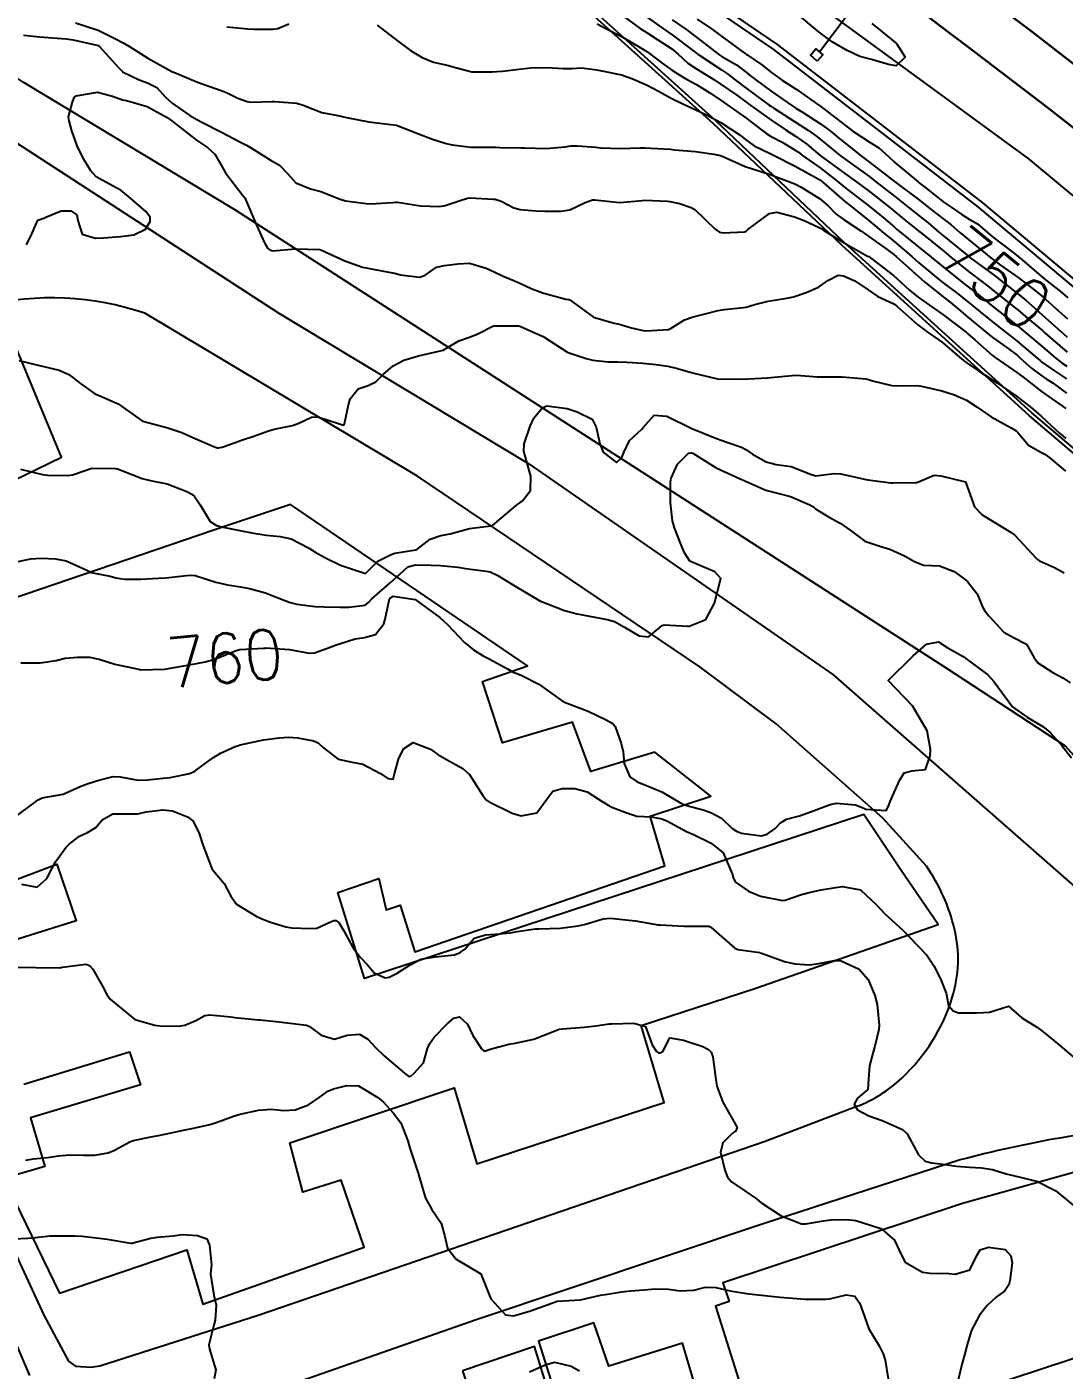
# Model space of a CAD drawing. Header units: metres. Extents: x 318500 to 325275, y 7408834 to 7428799.
# Drawn here: x 322379.9 to 322463.1, y 7421915.2 to 7422023 of the extents above; entities that cross this region are included whole.
import ezdxf
from ezdxf.enums import TextEntityAlignment as Align

# ---------------------------------------------------------------- set-up
doc = ezdxf.new("R2010")
doc.units = ezdxf.units.M
doc.header["$MEASUREMENT"] = 0
for name, color, linetype in [('Canaleta de Drenagem', 151, 'Continuous'), ('Cotas', 45, 'Continuous'), ('Curvas de Nivel 1m', 11, 'Continuous'), ('Curvas de Nivel 5m', 15, 'Continuous'), ('Divisas', 45, 'Continuous'), ('Edificações', 30, 'Continuous'), ('Linha Férrea', 20, 'Continuous'), ('Pórticos', 45, 'Continuous'), ('Vias Primárias', 230, 'Continuous'), ('Vias Secundárias', 230, 'Continuous')]:
    doc.layers.add(name, color=color, linetype=linetype)
doc.styles.add('Style-STANDARD', font='STANDARD.shx')

msp = doc.modelspace()

# ---------------------------------------------------------------- linework, layer by layer
at = {"layer": 'Canaleta de Drenagem'}
for points in [[(322381.23, 7422059.27), (322382.78, 7422060.96), (322385.04, 7422059.63), (322405.23, 7422045.5), (322414.59, 7422038.93), (322440.08, 7422021.54), (322456.52, 7422008.88), (322474.08, 7421994.16), (322490.2, 7421979.95), (322498.77, 7421971.35), (322500, 7421970.05), (322506.89, 7421963.05), (322523.56, 7421944.73), (322530.63, 7421936.83), (322549.88, 7421913.4), (322558.34, 7421903.47), (322565.4, 7421894.75), (322584.93, 7421870), (322585.53, 7421869.81), (322588.81, 7421865)], [(322588.41, 7421864.7), (322585.21, 7421869.38), (322584.63, 7421869.58), (322571.92, 7421885.68), (322566.24, 7421885.78), (322559.26, 7421892.9), (322548.47, 7421903.04), (322540.22, 7421910.89), (322530.2, 7421920.71), (322517.26, 7421934.87), (322504.52, 7421949.73), (322494.84, 7421959.65), (322479.5, 7421974.92), (322470.11, 7421983.45), (322460.31, 7421991.77), (322445.27, 7422005.45), (322434.97, 7422015.2), (322424.88, 7422024.31), (322420.08, 7422028.74), (322412.93, 7422034.94), (322399.45, 7422045.9), (322384.15, 7422058.04)], [(322414.31, 7422038.52), (322439.79, 7422021.14), (322456.21, 7422008.49), (322473.76, 7421993.78), (322489.85, 7421979.59), (322498.41, 7421971), (322499.21, 7421970.16), (322506.53, 7421962.7), (322523.19, 7421944.4), (322530.25, 7421936.5)], [(322530.41, 7421920.92), (322517.49, 7421935.07), (322504.6, 7421950.08), (322495.06, 7421959.86), (322479.71, 7421975.13), (322470.31, 7421983.68), (322460.51, 7421992), (322445.47, 7422005.67), (322435.17, 7422015.42), (322425.08, 7422024.54)]]:
    msp.add_lwpolyline(points, dxfattribs=at)
at = {"layer": 'Curvas de Nivel 1m', "flags": 128}
for points, elevation in [([(322427.69, 7422023.88), (322429.11, 7422022.83), (322429.66, 7422022.47), (322430.53, 7422021.93), (322431.65, 7422021.2), (322432.15, 7422020.78), (322432.93, 7422020.06), (322433.63, 7422019.6), (322435.01, 7422018.75), (322435.61, 7422018.34), (322436.85, 7422017.47), (322437.59, 7422016.94), (322437.91, 7422016.71), (322439.57, 7422015.49), (322440.81, 7422014.67), (322441.56, 7422014.2), (322442.46, 7422013.56), (322443.54, 7422012.65), (322445.52, 7422011.21), (322446.38, 7422010.59), (322447.5, 7422009.75), (322449.02, 7422008.56), (322449.27, 7422008.35), (322449.48, 7422008.18), (322450.37, 7422007.44), (322451.46, 7422006.57), (322451.49, 7422006.55), (322451.52, 7422006.52), (322453.44, 7422004.97), (322454.02, 7422004.49), (322455.41, 7422003.36), (322456.61, 7422002.45), (322457.07, 7422002.11), (322457.39, 7422001.85), (322459.18, 7422000.42), (322459.38, 7422000.26), (322460.2, 7421999.58), (322461.35, 7421998.6), (322461.59, 7421998.39), (322463.33, 7421996.88)], 751), ([(322431.68, 7422023.53), (322432.77, 7422022.77), (322433.66, 7422022.11), (322435.4, 7422020.74), (322435.64, 7422020.59), (322436.82, 7422019.91), (322437.63, 7422019.3), (322437.95, 7422019.03), (322438.37, 7422018.7), (322439.61, 7422017.8), (322441.26, 7422016.66), (322441.59, 7422016.45), (322442.12, 7422016.11), (322443.57, 7422015.19), (322444.33, 7422014.62), (322445.01, 7422014.06), (322445.55, 7422013.62), (322446.86, 7422012.59), (322447.53, 7422012.07), (322449.51, 7422010.55), (322451.49, 7422009.06), (322452.19, 7422008.51), (322452.91, 7422007.94), (322453.47, 7422007.51), (322454.05, 7422007.07), (322454.74, 7422006.48), (322455.45, 7422005.87), (322457.21, 7422004.44), (322457.43, 7422004.27), (322458, 7422003.86), (322459.41, 7422002.86), (322460.01, 7422002.41), (322460.79, 7422001.8), (322461.39, 7422001.31), (322461.88, 7422000.88), (322462.44, 7422000.37), (322463.37, 7421999.54)], 749), ([(322433.68, 7422023.58), (322434.9, 7422022.75), (322435.66, 7422022.19), (322437.56, 7422020.79), (322437.64, 7422020.73), (322437.68, 7422020.71), (322438.86, 7422019.92), (322439.63, 7422019.31), (322440.51, 7422018.67), (322441.61, 7422017.96), (322443.51, 7422016.63), (322443.59, 7422016.57), (322443.82, 7422016.39), (322445.57, 7422015.04), (322446.15, 7422014.59), (322447.55, 7422013.69), (322448.25, 7422013.27), (322449.02, 7422012.56), (322449.53, 7422012.08), (322451.39, 7422010.52), (322451.51, 7422010.42), (322451.93, 7422010.09), (322453.49, 7422008.88), (322454.05, 7422008.49), (322454.9, 7422007.91), (322455.47, 7422007.55), (322456.16, 7422007.15), (322456.99, 7422006.45), (322457.45, 7422006.04), (322459, 7422004.86), (322459.43, 7422004.52), (322459.56, 7422004.42), (322461.41, 7422002.84), (322461.99, 7422002.38), (322462.79, 7422001.76), (322463.39, 7422001.22)], 748), ([(322447.68, 7422023.24), (322448.52, 7422022.57), (322449.66, 7422021.62), (322450.36, 7422020.54), (322449.63, 7422019.82), (322449.01, 7422019.94), (322447.64, 7422020.34), (322446.72, 7422020.59), (322445.65, 7422021.1), (322444.51, 7422021.76), (322443.67, 7422022.36), (322443.32, 7422022.64), (322441.69, 7422023.99)], 748), ([(322383.82, 7422023.27), (322385.66, 7422022.68), (322387.03, 7422022), (322387.64, 7422021.67), (322388.15, 7422021.37), (322389.63, 7422020.46), (322391.55, 7422019.39), (322391.61, 7422019.36), (322391.71, 7422019.32), (322393.6, 7422018.53), (322394.52, 7422018.21), (322395.6, 7422017.84), (322395.99, 7422017.66), (322396.85, 7422017.25), (322397.59, 7422016.97), (322397.92, 7422016.91), (322399.59, 7422016.97), (322399.82, 7422016.98), (322401.58, 7422016.85), (322402.08, 7422016.69), (322403.57, 7422016.09), (322404.87, 7422015.85), (322405.57, 7422015.7), (322407.34, 7422015.34), (322407.56, 7422015.31), (322409.56, 7422015.08), (322411.55, 7422014.3), (322412.45, 7422013.95), (322413.55, 7422013.6), (322414.02, 7422013.5), (322415.54, 7422013.31), (322417.21, 7422013.32), (322417.54, 7422013.31), (322417.86, 7422013.29), (322419.54, 7422013.27), (322419.85, 7422013.25), (322421.54, 7422013.2), (322423.1, 7422013.35), (322423.55, 7422013.41), (322424.07, 7422013.41), (322425.54, 7422013.3), (322425.93, 7422013.25), (322427.54, 7422013.2), (322429.11, 7422013.26), (322429.54, 7422013.25), (322429.97, 7422013.24), (322431.54, 7422013.14), (322431.86, 7422013.11), (322433.54, 7422012.95), (322435.01, 7422012.75), (322435.54, 7422012.65), (322435.68, 7422012.59), (322437.53, 7422011.77), (322438.87, 7422011.34), (322439.52, 7422011.13), (322440.74, 7422010.67), (322441.51, 7422010.36), (322442.08, 7422010.08), (322443.49, 7422009.2), (322444.15, 7422008.62), (322444.81, 7422007.95), (322445.47, 7422007.47), (322446.81, 7422006.59), (322447.45, 7422006.14), (322448.84, 7422005.15), (322449.43, 7422004.71), (322449.62, 7422004.55), (322451.41, 7422002.93), (322451.89, 7422002.52), (322453.39, 7422001.32), (322453.85, 7422000.96), (322454.43, 7422000.48), (322455.37, 7421999.69), (322456.87, 7421998.45), (322457.34, 7421998.08), (322458.6, 7421997.16), (322459.32, 7421996.62), (322459.55, 7421996.42), (322460.49, 7421995.58), (322461.31, 7421994.96), (322461.65, 7421994.73), (322462.21, 7421994.38), (322463.29, 7421993.57)], 754), ([(322395.96, 7422022.97), (322397.66, 7422022.81), (322398.12, 7422022.78), (322399.66, 7422022.77), (322400.05, 7422022.83), (322400.93, 7422023.2)], 753), ([(322408.03, 7422023.1), (322409.65, 7422021.85), (322410.7, 7422021.07), (322411.63, 7422020.49), (322412.54, 7422020.14), (322413.62, 7422019.89), (322414.3, 7422019.7), (322415.62, 7422019.35), (322417.25, 7422019.35), (322417.62, 7422019.37), (322418.06, 7422019.41), (322419.63, 7422019.6), (322420.35, 7422019.67), (322421.63, 7422019.69), (322422.92, 7422019.61), (322423.63, 7422019.61), (322424.4, 7422019.66), (322425.63, 7422019.52), (322426.16, 7422019.4), (322427.62, 7422019.1), (322428.44, 7422018.83), (322429.61, 7422018.3), (322430.63, 7422017.78), (322431.6, 7422017.25), (322432.53, 7422016.78), (322433.58, 7422016.31), (322434.41, 7422015.91), (322435.57, 7422015.28), (322436.44, 7422014.73), (322437.11, 7422014.27), (322437.55, 7422013.92), (322438.25, 7422013.41), (322439.54, 7422012.79), (322439.8, 7422012.68), (322441.53, 7422011.8), (322443.33, 7422010.81), (322443.51, 7422010.7), (322443.6, 7422010.63), (322445.49, 7422008.98), (322445.96, 7422008.6), (322447.47, 7422007.41), (322447.93, 7422007.04), (322448.48, 7422006.56), (322449.45, 7422005.76), (322450.88, 7422004.53), (322451.42, 7422004.06), (322453.29, 7422002.5), (322453.4, 7422002.42), (322454.51, 7422001.6), (322455.38, 7422000.91), (322455.63, 7422000.71), (322455.94, 7422000.46), (322457.36, 7421999.31), (322458.49, 7421998.43), (322459.34, 7421997.75), (322460.93, 7421996.4), (322461.14, 7421996.22), (322461.32, 7421996.08), (322462.32, 7421995.38), (322463.3, 7421994.74)], 753), ([(322425.67, 7422023.19), (322426.3, 7422022.86), (322427.66, 7422022.16), (322429.24, 7422021.23), (322429.64, 7422020.97), (322429.85, 7422020.82), (322430.88, 7422020.04), (322431.63, 7422019.52), (322432.06, 7422019.22), (322432.83, 7422018.77), (322433.61, 7422018.34), (322434.68, 7422017.68), (322435.59, 7422017.05), (322436.05, 7422016.73), (322437.57, 7422015.65), (322438.84, 7422014.69), (322439.25, 7422014.38), (322439.56, 7422014.2), (322440.54, 7422013.68), (322441.54, 7422013.08), (322441.79, 7422012.91), (322442.13, 7422012.65), (322443.53, 7422011.64), (322444.88, 7422010.61), (322445.5, 7422010.11), (322447.47, 7422008.58), (322448.59, 7422007.68), (322449.46, 7422006.91), (322449.66, 7422006.74), (322449.9, 7422006.54), (322451.44, 7422005.28), (322452.4, 7422004.51), (322453.42, 7422003.69), (322454.91, 7422002.48), (322455.19, 7422002.27), (322455.4, 7422002.11), (322456.33, 7422001.4), (322457.38, 7422000.52), (322457.48, 7422000.44), (322459.36, 7421998.97), (322460.04, 7421998.41), (322461.33, 7421997.32), (322462.45, 7421996.37), (322462.95, 7421996), (322463.31, 7421995.74)], 752), ([(322379.9, 7422005.47), (322380.34, 7422006.37), (322380.82, 7422007.46), (322381.28, 7422007.63), (322381.45, 7422007.7), (322382.69, 7422008.21), (322383.46, 7422008.2), (322383.93, 7422007.89), (322384.01, 7422007.42), (322384.37, 7422006.34), (322385.44, 7422006.01), (322386.08, 7422006.03), (322387.44, 7422006.14), (322388.52, 7422006.28), (322389.44, 7422006.74), (322389.81, 7422007.34), (322389.82, 7422007.71), (322389.46, 7422008.16), (322388.08, 7422009.36), (322387.49, 7422009.84), (322386.51, 7422010.37), (322385.5, 7422010.93), (322385.07, 7422011.41), (322384.48, 7422012.38), (322383.96, 7422013.42), (322383.55, 7422014.61), (322383.32, 7422015.43), (322383.27, 7422015.73), (322383.58, 7422016.91), (322383.73, 7422017.29), (322383.89, 7422017.43), (322385.59, 7422017.72), (322386.81, 7422017.39), (322387.59, 7422017.1), (322387.92, 7422017.04), (322389.58, 7422016.58), (322391.19, 7422015.7), (322391.56, 7422015.43), (322391.69, 7422015.32), (322393.54, 7422013.88), (322394.41, 7422013.29), (322394.99, 7422012.75), (322395.52, 7422011.88), (322395.73, 7422011.48), (322395.87, 7422011.26), (322397.18, 7422009.55), (322397.4, 7422009.24), (322397.48, 7422009.07), (322398.26, 7422007.23), (322398.97, 7422005.69), (322399.23, 7422005.22), (322399.43, 7422005.05), (322399.64, 7422005.01), (322401.43, 7422005.15), (322401.47, 7422005.15), (322403.43, 7422005.1), (322403.5, 7422005.08), (322405.42, 7422004.19), (322406.83, 7422003.7), (322407.41, 7422003.58), (322409.25, 7422003.23), (322409.4, 7422003.2), (322409.89, 7422003.08), (322411.4, 7422002.88), (322411.86, 7422003.05), (322412.77, 7422003.68), (322413.41, 7422003.82), (322414.48, 7422003.95), (322415.42, 7422004.02), (322416.77, 7422003.62), (322417.41, 7422003.31), (322418.12, 7422002.97), (322419.03, 7422002.59), (322419.39, 7422002.42), (322420.41, 7422001.96), (322421.39, 7422001.61), (322423.15, 7422001.13), (322423.38, 7422001.09), (322423.52, 7422001.03), (322423.67, 7422000.9), (322425.36, 7421999.67), (322427.01, 7421999.19), (322427.35, 7421999.14), (322428.42, 7421998.83), (322429.35, 7421998.6), (322429.58, 7421998.59), (322431.35, 7421998.7), (322431.43, 7421998.71), (322431.6, 7421998.79), (322432.67, 7421999.47), (322433.36, 7421999.7), (322434.21, 7421999.91), (322435.37, 7422000.2), (322435.83, 7422000.28), (322437.38, 7422000.45), (322437.6, 7422000.49), (322438.29, 7422000.7), (322439.38, 7422000.96), (322440.86, 7422001.19), (322441.39, 7422001.31), (322442.41, 7422001.66), (322443.39, 7422002.09), (322444.16, 7422002.62), (322444.97, 7422003.04), (322445.41, 7422002.98), (322446.31, 7422002.59), (322447.39, 7422001.87), (322448.15, 7422001.34), (322449.38, 7422000.78), (322449.53, 7422000.69), (322449.69, 7422000.55), (322451.36, 7421999.07), (322452.11, 7421998.51), (322453.34, 7421997.65), (322454.71, 7421996.48), (322455.03, 7421996.19), (322455.32, 7421995.98), (322456.22, 7421995.37), (322457.3, 7421994.67), (322457.68, 7421994.44), (322459.28, 7421993.33), (322460.48, 7421992.4), (322461.26, 7421991.74), (322462.73, 7421990.37), (322463.01, 7421990.14), (322463.24, 7421989.96)], 756), ([(322379.3, 7421996.19), (322380.95, 7421995.8), (322381.29, 7421995.72), (322382.52, 7421995.44), (322383.29, 7421995.09), (322384.23, 7421994.37), (322385.27, 7421993.6), (322385.39, 7421993.52), (322385.74, 7421993.39), (322387.26, 7421992.74), (322389.2, 7421991.35), (322389.24, 7421991.33), (322390.83, 7421990.92), (322391.23, 7421990.79), (322392.36, 7421990.43), (322393.23, 7421990.04), (322394.97, 7421989.27), (322395.22, 7421989.2), (322395.3, 7421989.19), (322395.6, 7421989.26), (322397.23, 7421989.83), (322398.14, 7421990.14), (322399.23, 7421990.54), (322399.75, 7421990.69), (322401.24, 7421990.99), (322401.75, 7421991.18), (322402.76, 7421991.66), (322403.25, 7421991.69), (322405.01, 7421991.13), (322405.17, 7421991.06), (322405.24, 7421991.04), (322405.34, 7421991.03), (322405.41, 7421991.13), (322405.73, 7421992.66), (322405.86, 7421993.12), (322406.49, 7421993.92), (322407.29, 7421994.19), (322407.91, 7421994.48), (322408.51, 7421995.09), (322409.31, 7421995.77), (322410.16, 7421996.23), (322411.32, 7421996.59), (322413.32, 7421997.03), (322414.57, 7421997.77), (322415.34, 7421998.04), (322416.03, 7421998.31), (322417.35, 7421998.98), (322419.32, 7421998.99), (322419.35, 7421998.98), (322419.45, 7421998.95), (322421.34, 7421998.14), (322423.23, 7421996.9), (322423.32, 7421996.85), (322424.78, 7421996.35), (322425.31, 7421996.22), (322426.55, 7421996.09), (322427.31, 7421996.09), (322428.06, 7421996.08), (322429.31, 7421996), (322430.4, 7421995.89), (322431.31, 7421995.75), (322432.1, 7421995.57), (322433.3, 7421995.21), (322435.3, 7421994.74), (322437.3, 7421994.71), (322439.3, 7421994.81), (322441, 7421994.96), (322441.3, 7421995), (322441.67, 7421995.02), (322443.3, 7421994.89), (322443.56, 7421994.89), (322445.3, 7421994.89), (322447.16, 7421994.73), (322447.3, 7421994.71), (322447.4, 7421994.68), (322447.72, 7421994.57), (322449.29, 7421994.19), (322449.67, 7421994.17), (322451.3, 7421994.19), (322451.66, 7421994.15), (322453.29, 7421993.76), (322454.31, 7421993.46), (322455.28, 7421993.03), (322456.12, 7421992.46), (322457.26, 7421991.69), (322458.86, 7421990.81), (322459.24, 7421990.57), (322459.39, 7421990.42), (322460.24, 7421989.41), (322461.22, 7421988.86), (322461.54, 7421988.7), (322461.99, 7421988.38), (322463.2, 7421987.33)], 757), ([(322379.43, 7421987.48), (322381.18, 7421987.06), (322381.61, 7421987.02), (322383.18, 7421986.98), (322383.58, 7421987.03), (322384.68, 7421987.41), (322385.06, 7421987.54), (322385.19, 7421987.56), (322387.03, 7421987.54), (322387.19, 7421987.51), (322387.55, 7421987.37), (322389.18, 7421986.73), (322389.95, 7421986.56), (322391.17, 7421986.3), (322392.75, 7421985.71), (322393.16, 7421985.48), (322393.38, 7421985.29), (322393.82, 7421984.62), (322394.62, 7421983.28), (322395.14, 7421982.98), (322395.53, 7421982.87), (322397.13, 7421982.54), (322397.97, 7421982.38), (322399.12, 7421982.2), (322400.23, 7421982.09), (322401.12, 7421981.9), (322402.52, 7421981.17), (322403.1, 7421980.8), (322403.88, 7421980.37), (322405.09, 7421979.8), (322407.08, 7421979.11), (322408.08, 7421980.11), (322409.1, 7421980.63), (322409.44, 7421980.74), (322411.11, 7421981.02), (322411.13, 7421981.03), (322411.21, 7421981.05), (322412.28, 7421981.88), (322413.13, 7421982.16), (322413.86, 7421982.29), (322415.13, 7421982.65), (322415.42, 7421982.72), (322417.14, 7421982.94), (322417.18, 7421982.94), (322417.26, 7421982.98), (322419.16, 7421984.58), (322419.67, 7421984.94), (322420.32, 7421985.78), (322420.33, 7421986.93), (322420, 7421988.15), (322419.77, 7421988.94), (322419.8, 7421989.51), (322420.29, 7421990.93), (322420.59, 7421991.59), (322421.26, 7421992.4), (322421.62, 7421992.56), (322423.26, 7421992.36), (322424.06, 7421992.09), (322425.25, 7421991.5), (322425.57, 7421990.86), (322425.88, 7421989.51), (322426.15, 7421988.86), (322427.21, 7421988.01), (322427.63, 7421988.42), (322427.79, 7421988.83), (322428.26, 7421989.8), (322429.24, 7421990.69), (322429.34, 7421990.82), (322430.23, 7421991.83), (322431.25, 7421991.74), (322433.24, 7421990.76), (322435.23, 7421989.95), (322436.14, 7421989.64), (322437.23, 7421989.25), (322437.59, 7421989.07), (322438.1, 7421988.7), (322439.21, 7421988.09), (322440.01, 7421987.87), (322441.21, 7421987.7), (322442.75, 7421987.08), (322443.19, 7421986.96), (322444.65, 7421987.15), (322445.2, 7421987.12), (322447.1, 7421986.68), (322447.19, 7421986.66), (322447.76, 7421986.57), (322449.19, 7421986.4), (322449.35, 7421986.39), (322451.19, 7421986.41), (322451.29, 7421986.42), (322451.56, 7421986.52), (322452.69, 7421987.01), (322453.2, 7421986.95), (322455.19, 7421986.47), (322455.92, 7421984.46), (322456.53, 7421983.83), (322457.15, 7421983.44), (322458.86, 7421982.42), (322459.14, 7421982.2), (322460.83, 7421980.39), (322460.96, 7421980.24), (322461.11, 7421980.13), (322462.32, 7421979.59), (322463.1, 7421979.18)], 758), ([(322379.09, 7421980.07), (322380.24, 7421980.31), (322381.09, 7421980.35), (322382.23, 7421980.31), (322383.09, 7421980.15), (322384.75, 7421979.4), (322384.95, 7421979.27), (322385.08, 7421979.21), (322386.6, 7421978.9), (322387.07, 7421978.78), (322387.76, 7421978.67), (322389.07, 7421978.68), (322390.48, 7421978.74), (322391.07, 7421978.78), (322392.74, 7421978.96), (322393.08, 7421979), (322393.42, 7421978.95), (322395.07, 7421978.43), (322396.03, 7421978.22), (322397.07, 7421978.06), (322397.77, 7421977.93), (322399.06, 7421977.58), (322399.99, 7421977.2), (322401.05, 7421976.8), (322401.57, 7421976.66), (322403.05, 7421976.47), (322403.76, 7421976.44), (322405.05, 7421976.42), (322405.74, 7421976.43), (322407.05, 7421976.59), (322407.34, 7421976.82), (322407.58, 7421977.1), (322409.07, 7421978.38), (322409.84, 7421979.07), (322410.48, 7421979.66), (322411.09, 7421979.82), (322412.34, 7421979.79), (322413.09, 7421979.77), (322414.48, 7421979.62), (322415.09, 7421979.53), (322416.75, 7421979.31), (322417.08, 7421979.25), (322417.7, 7421978.96), (322419.07, 7421978.1), (322419.81, 7421977.68), (322421.06, 7421976.92), (322423.05, 7421976.15), (322424.05, 7421975.88), (322425.04, 7421975.69), (322426.45, 7421975.44), (322427.04, 7421975.28), (322427.84, 7421974.83), (322429.02, 7421974.11), (322429.78, 7421974.04), (322430.67, 7421974.8), (322430.86, 7421974.96), (322431.03, 7421975), (322432.91, 7421974.89), (322433.03, 7421974.89), (322434.36, 7421975.43), (322435.06, 7421976.74), (322435.58, 7421978.73), (322435.09, 7421979.26), (322434.22, 7421979.63), (322433.1, 7421980.1), (322432.65, 7421980.77), (322432.33, 7421981.56), (322431.86, 7421982.78), (322431.7, 7421983.34), (322431.55, 7421984.78), (322431.53, 7421986.44), (322431.58, 7421986.78), (322432.1, 7421987.88), (322432.99, 7421988.76), (322433.22, 7421988.8), (322433.34, 7421988.76), (322435.2, 7421987.6), (322437.11, 7421986.71), (322437.19, 7421986.68), (322437.25, 7421986.65), (322439.18, 7421985.81), (322440.32, 7421985.52), (322441.17, 7421985.3), (322442.72, 7421984.64), (322442.99, 7421984.46), (322443.16, 7421984.31), (322444.2, 7421983.66), (322445.15, 7421983.15), (322445.93, 7421982.59), (322447.13, 7421981.72), (322448.39, 7421981.29), (322449.12, 7421981.07), (322450.29, 7421980.53), (322451.1, 7421980.08), (322451.83, 7421979.78), (322453.1, 7421979.75), (322454.28, 7421979.29), (322455.08, 7421978.69), (322455.35, 7421978.47), (322456.12, 7421977.5), (322456.54, 7421976.45), (322456.73, 7421976.12), (322457.05, 7421975.72), (322458.26, 7421974.43), (322459.03, 7421973.98), (322460.07, 7421973.45), (322460.67, 7421972.4), (322461, 7421971.97), (322462.18, 7421971.19), (322462.99, 7421970.76), (322463.58, 7421970.35)], 759), ([(322378.82, 7421959.48), (322380.84, 7421960.97), (322381.17, 7421961.12), (322382.84, 7421961.43), (322384.21, 7421962.05), (322384.85, 7421962.27), (322385.7, 7421962.54), (322386.86, 7421962.85), (322387.42, 7421962.81), (322388.86, 7421962.54), (322389.63, 7421962.57), (322390.86, 7421962.7), (322391.42, 7421962.76), (322392.87, 7421963.06), (322393.04, 7421963.11), (322393.41, 7421963.28), (322394.25, 7421963.91), (322394.89, 7421964.37), (322395.45, 7421964.71), (322396.63, 7421965.24), (322396.9, 7421965.34), (322397.04, 7421965.38), (322398.91, 7421965.78), (322400.16, 7421965.95), (322400.91, 7421965.99), (322401.67, 7421965.95), (322402.91, 7421965.69), (322403.3, 7421965.55), (322403.72, 7421965.15), (322404.89, 7421964.22), (322406.02, 7421963.98), (322406.88, 7421963.83), (322408.29, 7421963.09), (322408.86, 7421962.68), (322409.3, 7421962.64), (322409.42, 7421963.07), (322409.73, 7421964.22), (322410.12, 7421965.06), (322410.91, 7421965.58), (322412.3, 7421965.04), (322412.89, 7421964.62), (322413.82, 7421964.08), (322414.88, 7421963.49), (322415.41, 7421962.99), (322416.5, 7421961.32), (322416.75, 7421960.97), (322416.8, 7421960.93), (322416.84, 7421960.91), (322417, 7421960.81), (322418.83, 7421959.89), (322419.57, 7421959.68), (322420.83, 7421959.94), (322421.53, 7421960.91), (322422.1, 7421961.66), (322422.85, 7421961.89), (322423.86, 7421961.87), (322424.85, 7421961.6), (322426.07, 7421960.85), (322426.53, 7421960.54), (322426.84, 7421960.39), (322427.96, 7421959.95), (322428.83, 7421959.67), (322430.02, 7421959.6), (322430.83, 7421959.44), (322431.29, 7421959.25), (322432.17, 7421958.77), (322432.82, 7421958.43), (322433.37, 7421958.19), (322434.8, 7421957.5), (322435.77, 7421956.72), (322436.5, 7421954.99), (322436.57, 7421954.71), (322436.76, 7421954.36), (322437.8, 7421953.65), (322438.75, 7421953.25), (322440.52, 7421952.89), (322440.74, 7421952.92), (322442.03, 7421953.37), (322442.75, 7421953.58), (322443.61, 7421953.76), (322444.76, 7421953.95), (322445.32, 7421954.03), (322446.76, 7421953.76), (322448.06, 7421952.56), (322448.73, 7421951.83), (322450.16, 7421950.53), (322450.44, 7421950.25), (322450.7, 7421949.97), (322452.09, 7421948.51), (322452.68, 7421947.62), (322453.25, 7421946.49), (322453.65, 7421945.48), (322453.82, 7421944.48), (322454.2, 7421944.05), (322454.62, 7421943.89), (322456.06, 7421943.88), (322456.62, 7421943.91), (322457.11, 7421943.95), (322458.63, 7421944.42), (322459.71, 7421943.49), (322460.62, 7421942.93), (322460.95, 7421942.72), (322461.42, 7421942.38), (322462.6, 7421941.41), (322463.82, 7421940.35)], 761), ([(322379.5, 7421954.22), (322380.75, 7421953.98), (322381.53, 7421954.67), (322381.93, 7421955.44), (322382.22, 7421955.99), (322382.78, 7421956.78), (322383.06, 7421957.15), (322383.31, 7421957.42), (322384.16, 7421958.05), (322384.8, 7421958.35), (322385.45, 7421958.75), (322385.96, 7421959.38), (322386.82, 7421959.84), (322388.34, 7421959.84), (322388.83, 7421959.85), (322389.5, 7421960.01), (322390.83, 7421960.18), (322391.61, 7421960.1), (322392.82, 7421959.61), (322393.25, 7421959.29), (322393.73, 7421958.36), (322394.08, 7421957.28), (322394.76, 7421955.46), (322394.89, 7421955.27), (322395.74, 7421954.25), (322396.29, 7421953.25), (322396.73, 7421952.6), (322398.31, 7421951.63), (322398.71, 7421951.45), (322399.38, 7421951.2), (322400.7, 7421950.8), (322401.17, 7421950.71), (322402.7, 7421950.65), (322403.19, 7421950.67), (322404.17, 7421951.14), (322404.55, 7421951.3), (322404.71, 7421951.29), (322404.94, 7421951.13), (322405.35, 7421950.47), (322406.06, 7421949.12), (322406.67, 7421948.34), (322407.28, 7421947.71), (322407.78, 7421947.09), (322408.65, 7421946.7), (322408.98, 7421946.75), (322409.61, 7421947.07), (322410.67, 7421947.75), (322411.51, 7421948.2), (322412.67, 7421948.37), (322414.22, 7421948.55), (322414.68, 7421948.72), (322415.05, 7421948.99), (322415.8, 7421949.88), (322416.7, 7421950.15), (322417.47, 7421950.19), (322418.7, 7421950.3), (322419.24, 7421950.4), (322420.71, 7421950.63), (322420.98, 7421950.64), (322422.71, 7421950.69), (322422.9, 7421950.7), (322424.13, 7421950.88), (322424.61, 7421950.97), (322424.71, 7421951), (322426.15, 7421951.42), (322426.72, 7421951.48), (322428.2, 7421951.33), (322428.72, 7421951.26), (322430.55, 7421950.96), (322430.71, 7421950.94), (322432.62, 7421950.85), (322432.71, 7421950.85), (322434.61, 7421950.84), (322434.71, 7421950.8), (322434.8, 7421950.73), (322436.69, 7421949.07), (322436.94, 7421948.96), (322438.69, 7421948.72), (322438.72, 7421948.71), (322438.84, 7421948.68), (322440.68, 7421948), (322441.5, 7421947.82), (322442.68, 7421947.74), (322443.44, 7421947.85), (322444.68, 7421948.1), (322445.22, 7421948.05), (322446.67, 7421947.39), (322447.38, 7421946.57), (322447.93, 7421945.27), (322448.11, 7421944.56), (322448.26, 7421942.91), (322448.23, 7421942.55), (322447.92, 7421941.22), (322447.73, 7421940.56), (322447.48, 7421939.65), (322447.42, 7421938.56), (322447.35, 7421937.75), (322446.53, 7421937.04), (322446.25, 7421936.57), (322446.52, 7421936.1), (322447.44, 7421935.64), (322448.51, 7421935.27), (322450.15, 7421934.53), (322450.5, 7421934.19), (322451.43, 7421932.51), (322451.96, 7421931.99), (322452.46, 7421931.86), (322453.15, 7421931.79), (322454.46, 7421931.59), (322455.51, 7421931.51), (322456.46, 7421931.46), (322457.35, 7421931.32), (322458.46, 7421930.98), (322458.91, 7421930.86), (322460.45, 7421930.5), (322460.54, 7421930.48), (322460.91, 7421930.38), (322462.44, 7421929.62), (322463.97, 7421928.34)], 762), ([(322378.73, 7421947.54), (322380.66, 7421947.52), (322382.59, 7421947.51), (322382.66, 7421947.52), (322382.79, 7421947.56), (322384.66, 7421947.8), (322384.96, 7421947.69), (322385.22, 7421947.39), (322385.99, 7421946.03), (322386.34, 7421945.37), (322386.62, 7421944.99), (322388.6, 7421943.35), (322390.18, 7421942.91), (322390.6, 7421942.86), (322392.12, 7421942.82), (322392.6, 7421942.9), (322393.49, 7421943.28), (322394.21, 7421943.67), (322394.61, 7421943.73), (322396.29, 7421943.56), (322396.6, 7421943.52), (322398.48, 7421943.34), (322398.6, 7421943.33), (322399.93, 7421943.2), (322400.6, 7421943.12), (322402.34, 7421942.9), (322402.6, 7421942.8), (322403.54, 7421942.1), (322404.59, 7421941.77), (322405.62, 7421942.09), (322406.59, 7421942.19), (322407.27, 7421941.78), (322407.9, 7421941.09), (322408.57, 7421940.45), (322410.21, 7421939.06), (322410.55, 7421938.78), (322410.74, 7421938.85), (322410.99, 7421939.05), (322411.72, 7421939.89), (322412.06, 7421941.04), (322412.21, 7421941.41), (322412.59, 7421941.94), (322413.64, 7421943.01), (322414.16, 7421943.46), (322414.61, 7421943.58), (322415.25, 7421942.99), (322415.69, 7421942.08), (322416.41, 7421940.97), (322416.58, 7421940.84), (322416.71, 7421940.84), (322417.07, 7421940.97), (322418.58, 7421941.38), (322419.09, 7421941.45), (322420.59, 7421941.78), (322422.08, 7421942.38), (322422.61, 7421942.57), (322422.88, 7421942.61), (322424.61, 7421942.75), (322425.55, 7421942.86), (322426.61, 7421943), (322426.8, 7421943.02), (322428.61, 7421943.06), (322429.52, 7421942.8), (322430.06, 7421941.32), (322430.42, 7421940.79), (322430.58, 7421940.69), (322430.7, 7421940.67), (322430.91, 7421940.79), (322431.48, 7421941.89), (322432.59, 7421941.69), (322434.14, 7421941.18), (322434.58, 7421940.96), (322434.79, 7421940.73), (322434.94, 7421940.36), (322435.15, 7421938.72), (322435.26, 7421938.01), (322435.72, 7421936.72), (322436.51, 7421935.36), (322436.89, 7421934.7), (322436.78, 7421934.43), (322436.49, 7421934.21), (322435.73, 7421933.46), (322435.55, 7421932.72), (322435.89, 7421931.28), (322436.1, 7421930.71), (322436.44, 7421930.35), (322437.51, 7421929.61), (322438.42, 7421928.97), (322438.78, 7421928.67), (322440.4, 7421927.62), (322442.04, 7421926.98), (322442.39, 7421926.96), (322443.81, 7421927.2), (322444.4, 7421927.28), (322445.66, 7421927.33), (322446.4, 7421927.23), (322448.33, 7421926.61), (322448.39, 7421926.59), (322448.47, 7421926.55), (322449.5, 7421925.65), (322450.04, 7421924.52), (322450.36, 7421923.9), (322451.75, 7421923.1), (322452.35, 7421923.01), (322453.84, 7421922.99), (322454.35, 7421922.94), (322455.53, 7421923.27), (322456.11, 7421924.44), (322456.37, 7421924.88), (322457.04, 7421925.1), (322458.37, 7421924.9), (322458.83, 7421924.41), (322458.92, 7421923.85), (322458.74, 7421922.41), (322458.67, 7421922.07), (322458.33, 7421921.59), (322457.65, 7421921.09), (322456.92, 7421920.43), (322456.3, 7421919.65), (322455.66, 7421918.45), (322455.35, 7421917.38), (322455.11, 7421916.46), (322454.92, 7421915.79), (322454.59, 7421914.46)], 763), ([(322379.83, 7421932.07), (322380.45, 7421932.17), (322381.59, 7421932.29), (322382.46, 7421932.43), (322383.36, 7421932.51), (322384.46, 7421932.48), (322385.36, 7421932.49), (322386.46, 7421932.66), (322386.96, 7421932.87), (322387.85, 7421933.36), (322388.25, 7421933.57), (322388.47, 7421933.64), (322389.87, 7421933.94), (322390.48, 7421934.06), (322391.51, 7421934.28), (322392.49, 7421934.48), (322393.16, 7421934.62), (322394.49, 7421934.9), (322394.79, 7421934.98), (322395.56, 7421935.25), (322396.5, 7421935.6), (322397.03, 7421935.76), (322398.51, 7421936.09), (322399.55, 7421936.16), (322400.51, 7421936.07), (322401.45, 7421936.11), (322402.51, 7421936.52), (322403.45, 7421937.15), (322404.06, 7421937.61), (322404.53, 7421937.8), (322405.59, 7421938.06), (322406.53, 7421938.03), (322408.07, 7421937.09), (322408.33, 7421936.9), (322408.52, 7421936.73), (322409.31, 7421935.87), (322409.91, 7421935.06), (322410.48, 7421933.63), (322410.63, 7421933.05), (322410.71, 7421932.8), (322411.3, 7421931.04), (322411.64, 7421929.83), (322411.88, 7421929.04), (322412.41, 7421928.12), (322413.16, 7421927.02), (322413.42, 7421926.05), (322413.67, 7421925.01), (322414.36, 7421924.13), (322416.34, 7421922.97), (322417.12, 7421920.96), (322418.3, 7421919.68), (322418.95, 7421919.59), (322420.3, 7421920), (322422.02, 7421920.61), (322422.31, 7421920.72), (322422.44, 7421920.76), (322424.31, 7421920.87), (322425.92, 7421921.24), (322426.32, 7421921.31), (322427.62, 7421921.53), (322428.32, 7421921.61), (322429.43, 7421921.69), (322430.32, 7421921.77), (322431.38, 7421921.72), (322432.32, 7421921.59), (322433.41, 7421921.66), (322434.33, 7421921.88), (322435.18, 7421921.87), (322436.32, 7421921.59), (322437.62, 7421921.39), (322438.32, 7421921.31), (322439.83, 7421921.14), (322440.32, 7421921.09), (322441.99, 7421920.96), (322442.31, 7421920.94), (322444, 7421920.92), (322444.32, 7421920.95), (322445.63, 7421921.27), (322446.32, 7421921.16), (322446.72, 7421920.57), (322446.95, 7421919.91), (322447.44, 7421918.56), (322448.27, 7421917.2), (322448.6, 7421916.54), (322448.76, 7421916.03), (322449, 7421914.54)], 764)]:
    msp.add_lwpolyline(points, dxfattribs=dict(at, elevation=elevation))
at = {"layer": 'Curvas de Nivel 5m', "flags": 128}
for points, elevation in [([(322429.68, 7422023.71), (322430.97, 7422022.8), (322431.66, 7422022.31), (322433.4, 7422021), (322433.64, 7422020.82), (322433.73, 7422020.76), (322435.63, 7422019.52), (322436.1, 7422019.2), (322436.71, 7422018.72), (322437.61, 7422018.03), (322439.46, 7422016.68), (322439.59, 7422016.59), (322439.82, 7422016.44), (322441.57, 7422015.32), (322442.61, 7422014.64), (322443.17, 7422014.25), (322443.55, 7422013.95), (322444.28, 7422013.35), (322445.18, 7422012.61), (322445.54, 7422012.34), (322446.39, 7422011.73), (322447.52, 7422010.92), (322447.98, 7422010.57), (322449.49, 7422009.38), (322450.56, 7422008.53), (322451.07, 7422008.12), (322451.47, 7422007.81), (322452.19, 7422007.24), (322453.06, 7422006.5), (322453.46, 7422006.17), (322455.02, 7422004.9), (322455.43, 7422004.56), (322455.55, 7422004.47), (322457.41, 7422003.09), (322458.26, 7422002.43), (322459.39, 7422001.56), (322460.03, 7422001.05), (322460.76, 7422000.4), (322461.37, 7421999.85), (322463.02, 7421998.36), (322463.35, 7421998.08)], 750), ([(322379.65, 7422022.29), (322380.96, 7422022.15), (322381.65, 7422022.11), (322383.09, 7422022), (322383.65, 7422021.91), (322385.54, 7422021.5), (322385.64, 7422021.47), (322385.74, 7422021.4), (322387.28, 7422019.71), (322387.59, 7422019.38), (322387.61, 7422019.36), (322388.94, 7422018.7), (322389.6, 7422018.48), (322390.35, 7422018.09), (322391.06, 7422017.33), (322391.58, 7422016.84), (322393.01, 7422015.86), (322393.56, 7422015.53), (322394.01, 7422015.29), (322395.55, 7422014.51), (322397.07, 7422013.71), (322397.53, 7422013.48), (322397.94, 7422013.24), (322399.52, 7422012.25), (322400.19, 7422011.88), (322400.84, 7422011.2), (322401.5, 7422010.44), (322402.68, 7422009.98), (322403.49, 7422009.76), (322405.04, 7422009.14), (322405.48, 7422009.02), (322407.14, 7422008.78), (322407.48, 7422008.76), (322409.27, 7422008.88), (322409.48, 7422008.9), (322409.66, 7422008.89), (322411.48, 7422008.6), (322413, 7422008.56), (322413.48, 7422008.64), (322414.6, 7422009.01), (322415.27, 7422009.21), (322415.48, 7422009.24), (322417.31, 7422009.15), (322417.48, 7422009.13), (322417.97, 7422008.97), (322418.97, 7422008.45), (322419.47, 7422008.31), (322420.74, 7422008.2), (322421.47, 7422008.18), (322422.75, 7422008.19), (322423.47, 7422008.28), (322424.7, 7422008.88), (322425.27, 7422009.09), (322425.48, 7422009.1), (322427.44, 7422008.88), (322427.48, 7422008.88), (322429.26, 7422009.04), (322429.48, 7422009.05), (322431.29, 7422008.98), (322431.48, 7422008.96), (322432.25, 7422008.78), (322433.2, 7422008.48), (322433.48, 7422008.31), (322435.13, 7422006.74), (322435.46, 7422006.5), (322435.76, 7422006.43), (322437.46, 7422006.52), (322437.6, 7422006.57), (322437.75, 7422006.71), (322439.47, 7422008), (322440.06, 7422008.09), (322441.47, 7422007.72), (322442.26, 7422007.44), (322443.46, 7422006.88), (322443.61, 7422006.78), (322443.84, 7422006.62), (322445.45, 7422005.63), (322447.33, 7422004.58), (322447.43, 7422004.53), (322447.58, 7422004.43), (322449.41, 7422003.03), (322449.96, 7422002.54), (322450.69, 7422001.83), (322451.39, 7422001.27), (322452.5, 7422000.51), (322453.37, 7421999.89), (322455.23, 7421998.47), (322455.35, 7421998.38), (322455.94, 7421997.86), (322457.32, 7421996.64), (322457.58, 7421996.44), (322459.31, 7421995.24), (322459.78, 7421994.88), (322460.39, 7421994.4), (322461.29, 7421993.71), (322463.24, 7421992.36)], 755), ([(322379.46, 7421971.95), (322380.99, 7421971.97), (322382.28, 7421972.15), (322382.99, 7421972.34), (322383.98, 7421972.4), (322384.99, 7421972.41), (322385.82, 7421972.22), (322386.98, 7421971.84), (322388.87, 7421971.46), (322388.98, 7421971.43), (322389.05, 7421971.41), (322390.98, 7421971.46), (322391.14, 7421971.48), (322392.98, 7421971.79), (322394.24, 7421972.03), (322394.99, 7421972.25), (322396.7, 7421972.95), (322397, 7421973.03), (322398.91, 7421973.13), (322399, 7421973.14), (322399.06, 7421973.15), (322401, 7421973.03), (322402.57, 7421972.74), (322403, 7421972.75), (322404.03, 7421973.14), (322404.74, 7421973.4), (322405.01, 7421973.49), (322406.25, 7421973.88), (322407.01, 7421973.99), (322407.88, 7421974.24), (322408.54, 7421975.09), (322408.66, 7421975.46), (322409, 7421977.08), (322409.06, 7421977.16), (322409.29, 7421977.31), (322411.06, 7421977.05), (322413.04, 7421975.6), (322413.66, 7421975.02), (322415.01, 7421973.6), (322415.73, 7421972.99), (322416.53, 7421972.51), (322416.99, 7421972.29), (322418.47, 7421971.47), (322418.98, 7421971.19), (322419.15, 7421971.12), (322419.62, 7421970.94), (322420.97, 7421970.26), (322422.88, 7421968.89), (322422.95, 7421968.84), (322423.04, 7421968.8), (322424.94, 7421968.07), (322426.38, 7421967.4), (322426.92, 7421967.09), (322427.1, 7421966.84), (322427.57, 7421965.5), (322427.73, 7421964.83), (322427.82, 7421963.89), (322428.27, 7421962.82), (322428.86, 7421962.41), (322429.49, 7421962.17), (322430.85, 7421961.62), (322432.29, 7421960.77), (322432.65, 7421960.57), (322432.84, 7421960.51), (322434.24, 7421960.15), (322434.83, 7421959.92), (322435.62, 7421959.51), (322436.46, 7421958.71), (322436.82, 7421958.47), (322437.23, 7421958.29), (322438.81, 7421958.09), (322439.28, 7421958.21), (322439.94, 7421958.67), (322440.36, 7421959.13), (322440.83, 7421959.41), (322441.89, 7421959.7), (322442.83, 7421960.04), (322444.34, 7421960.61), (322444.85, 7421960.71), (322446.36, 7421960.58), (322446.85, 7421960.39), (322447.21, 7421960.21), (322448.84, 7421960.11), (322449, 7421960.4), (322449.04, 7421960.55), (322449.15, 7421960.84), (322449.89, 7421962.53), (322450.27, 7421963.14), (322450.88, 7421963.31), (322451.98, 7421963.41), (322452.36, 7421964.51), (322452.39, 7421965.02), (322452.12, 7421966.51), (322450.95, 7421968.52), (322448.98, 7421970.55), (322451, 7421972.52), (322452.07, 7421973.45), (322453.02, 7421973.65), (322453.73, 7421973.2), (322455.01, 7421972.47), (322456.99, 7421971), (322457.48, 7421970.44), (322458.95, 7421968.42), (322460.13, 7421967.59), (322460.94, 7421967.12), (322461.4, 7421966.84), (322461.97, 7421966.37), (322462.91, 7421965.32), (322463.7, 7421964.35)], 760), ([(322378.36, 7421925.75), (322380, 7421925.82), (322380.37, 7421925.85), (322381.8, 7421926), (322382.37, 7421926.02), (322383.78, 7421926), (322384.37, 7421925.97), (322385.94, 7421925.8), (322386.37, 7421925.74), (322388.28, 7421925.42), (322388.36, 7421925.42), (322389.88, 7421925.81), (322390.37, 7421925.89), (322391.65, 7421926.02), (322392.37, 7421926.11), (322393.62, 7421926.03), (322394.37, 7421925.76), (322394.57, 7421925.27), (322394.74, 7421923.66), (322394.69, 7421923.26), (322394.66, 7421922.94), (322394.93, 7421921.25), (322395.1, 7421920.45), (322395.04, 7421919.25), (322394.87, 7421918.66), (322394.53, 7421917.26), (322394.58, 7421916.93), (322395.08, 7421915.25), (322394.95, 7421914.53)], 765), ([(322420.23, 7421915.09), (322421.48, 7421915.66), (322422.24, 7421915.89), (322423.57, 7421915.55), (322424.23, 7421915.19)], 765)]:
    msp.add_lwpolyline(points, dxfattribs=dict(at, elevation=elevation))
at = {"layer": 'Divisas'}
msp.add_lwpolyline([(322627.24, 7421792.63), (322597.95, 7421842.62), (322581.53, 7421864.88), (322560.54, 7421883.76), (322557.78, 7421886.24), (322539.61, 7421876.64), (322502.57, 7421924), (322489.77, 7421937.44), (322474.92, 7421952.19), (322463.22, 7421965.28), (322453.62, 7421971.55), (322396.65, 7422008.26), (322379.63, 7422018.52), (322370.07, 7422024.89)], dxfattribs=at)
at = {"layer": 'Edificações'}
for points in [[(322344.07, 7421985.29), (322352.28, 7421971.35), (322361.41, 7421977.16), (322363.16, 7421974.48), (322367.33, 7421977.16), (322365.58, 7421980.15), (322382.72, 7421988.44), (322378.86, 7421997.76), (322360.31, 7421988.97), (322359.21, 7421991.61), (322354.94, 7421989.92)], [(322414.87, 7421915.19), (322416.81, 7421909.37), (322422.51, 7421911.05), (322420.63, 7421917.13)]]:
    msp.add_lwpolyline(points, close=True, dxfattribs=at)
for points in [[(322379.7, 7421938.18), (322388.15, 7421940.75), (322389.03, 7421938.11), (322380.21, 7421935.46), (322381.38, 7421931.56), (322378.08, 7421930.6), (322382.56, 7421921.42), (322392.77, 7421924.88), (322394.04, 7421920.53), (322406.97, 7421925.1), (322405.14, 7421930.46), (322402.05, 7421929.5), (322401.02, 7421933.47), (322414.18, 7421937.88), (322416.02, 7421931.79), (322431.02, 7421936.71), (322429.18, 7421942.88), (322438.3, 7421945.83), (322453, 7421950.97), (322449.98, 7421955.39), (322447.05, 7421959.79), (322406.99, 7421946.64), (322404.86, 7421953.55), (322408.16, 7421954.65), (322408.75, 7421952.15), (322409.85, 7421952.52), (322411.03, 7421948.78), (322431.09, 7421955.68), (322429.91, 7421959.65), (322434.76, 7421961.27), (322430.28, 7421964.79), (322425.14, 7421963.25), (322423.67, 7421967.21), (322418.08, 7421965.53), (322416.46, 7421970.46), (322420.06, 7421971.71), (322401.08, 7421984.65), (322396.01, 7421982.96), (322376.32, 7421976.27)], [(322368.16, 7421950.46), (322382.34, 7421955.82), (322383.88, 7421951.26), (322376.1, 7421948.84)], [(322454.23, 7421913.02), (322480.03, 7421921.53), (322475.08, 7421927.49), (322471.34, 7421926.28), (322469.52, 7421931.23), (322468.5, 7421930.93), (322468.4, 7421931.64), (322466.18, 7421930.83), (322465.87, 7421931.64), (322454.95, 7421928.6), (322435.72, 7421922.24), (322436.23, 7421920.74), (322435.15, 7421920.36), (322437.75, 7421912.13)], [(322434.39, 7421910.99), (322432.49, 7421917.39), (322426.59, 7421915.55), (322425.39, 7421919.03), (322420.95, 7421917.57), (322425.31, 7421903.8)]]:
    msp.add_lwpolyline(points, dxfattribs=at)
at = {"layer": 'Linha Férrea'}
for points in [[(322143.83, 7422393.25, 0.177055), (322348.62, 7422102.06), (322434.81, 7422041.15, -0.110991), (322629.99, 7421830.68), (322682.61, 7421743.6), (322746.77, 7421641.59), (322762.26, 7421616.03), (322784.09, 7421580.6, 0.089131), (322895.41, 7421449.13), (322994.74, 7421367.34, -0.08158), (323134.17, 7421212.84), (323192.5, 7421114.16, 0.09806), (323348.12, 7420944.92), (323507.93, 7420825.98), (323699.62, 7420681.7), (323733.07, 7420655.67, -0.104587), (323843.71, 7420529.86, -0.339852), (323771.4, 7420065.59)], [(323771.4, 7420065.59, 0.339852), (323843.71, 7420529.86, 0.104587), (323733.07, 7420655.67), (323699.62, 7420681.7), (323507.93, 7420825.98), (323348.12, 7420944.92, -0.09806), (323192.5, 7421114.16), (323134.17, 7421212.84, 0.08158), (322994.74, 7421367.34), (322895.41, 7421449.13, -0.089131), (322784.09, 7421580.6), (322762.26, 7421616.03), (322746.77, 7421641.59), (322682.61, 7421743.6), (322629.99, 7421830.68, 0.110991), (322434.81, 7422041.15), (322348.62, 7422102.06, -0.177055), (322143.83, 7422393.25)], [(322140.25, 7422392.29, 0.177815), (322346.49, 7422099.02), (322440.92, 7422032, -0.098061), (322613.89, 7421848.22), (322683.95, 7421733.89), (322746.51, 7421634.34), (322780.47, 7421578.69, 0.094269), (322901.27, 7421438.87), (322999.19, 7421358.37, -0.08072), (323136.39, 7421201.41), (323184.6, 7421119.37, 0.102464), (323355.76, 7420933.91), (323510.09, 7420819.32), (323694.29, 7420680.7, -0.007988), (323738.12, 7420646.68, -0.098634), (323840.15, 7420527.89, -0.339824), (323768.6, 7420068.54)], [(323768.6, 7420068.54, 0.339824), (323840.15, 7420527.89, 0.098634), (323738.12, 7420646.68, 0.007988), (323694.29, 7420680.7), (323510.09, 7420819.32), (323355.76, 7420933.91, -0.102464), (323184.6, 7421119.37), (323136.39, 7421201.41, 0.08072), (322999.19, 7421358.37), (322901.27, 7421438.87, -0.094269), (322780.47, 7421578.69), (322746.51, 7421634.34), (322683.95, 7421733.89), (322613.89, 7421848.22, 0.098061), (322440.92, 7422032), (322346.49, 7422099.02, -0.177815), (322140.25, 7422392.29)]]:
    msp.add_lwpolyline(points, format="xyb", dxfattribs=at)
msp.add_lwpolyline([(322614.03, 7421839.32), (322604.37, 7421851.93), (322591.55, 7421868.53), (322575.9, 7421888.38), (322565.29, 7421902.04), (322554.58, 7421915.59), (322543.97, 7421928.71), (322533.67, 7421940.91), (322526.22, 7421949.4), (322514.56, 7421962.64), (322502.78, 7421974.84), (322494.91, 7421982.49), (322481.04, 7421995), (322475.16, 7422000), (322460.28, 7422012.38), (322424.01, 7422038.93), (322397.27, 7422057.83), (322367.06, 7422079.05), (322339.86, 7422097.93), (322331.22, 7422104.23)], dxfattribs=at)
at = {"layer": 'Pórticos'}
msp.add_lwpolyline([(322443.47, 7422020.95), (322451.92, 7422032.19)], dxfattribs=at)
msp.add_lwpolyline([(322443.3, 7422020.22), (322442.76, 7422020.7), (322443.2, 7422021.19), (322443.74, 7422020.71)], close=True, dxfattribs=at)
at = {"layer": 'Vias Primárias'}
for points in [[(323715.64, 7420145.55, 0), (323709.04, 7420132.94)], [(323831.09, 7420001.79, 0), (323833.84, 7420008.44, 0.220888)], [(322383.83, 7421915.55), (322385.05, 7421915.48), (322385.77, 7421915.57), (322398.56, 7421919.68), (322439.12, 7421933.6), (322446.49, 7421936.4, 0.097909), (322450.08, 7421938.65, 0.129925), (322454.13, 7421945.12, 0.134469), (322454.31, 7421950.61, 0.093173), (322452.06, 7421955.64), (322448.56, 7421959.51), (322440.02, 7421967.06), (322433.9, 7421971.65), (322411.24, 7421986.94), (322389.38, 7422000, 0.138353), (322376.49, 7422000.61)], [(322421.27, 7421846.82), (322474.41, 7421864.66), (322494.9, 7421871.88), (322498.46, 7421873.35, 0.142166), (322501.16, 7421875.51, 0.102097), (322504.78, 7421883.84, 0.086032), (322505.01, 7421890.41, 0.032253), (322503.24, 7421899.12, 0.031521), (322500.92, 7421905.92, 0.067063), (322498.96, 7421909.3), (322488.67, 7421921.59), (322481.76, 7421929.4, 0.098706), (322479.86, 7421930.84, 0.056641), (322471.93, 7421933.64, 0.100118), (322462.9, 7421933.88, 0.02119), (322454.75, 7421932.09), (322438.73, 7421926.88), (322415.96, 7421919.26), (322389.53, 7421910.01), (322388.17, 7421909.56)]]:
    msp.add_lwpolyline(points, format="xyb", dxfattribs=at)
msp.add_lwpolyline([(322362, 7422024.75), (322400.14, 7422000), (322420.18, 7421987.92), (322444.54, 7421971.02), (322464.58, 7421953.47), (322471.88, 7421947.11), (322484.46, 7421935.61), (322495.16, 7421923.83), (322503.55, 7421913.73), (322516.29, 7421896.16), (322530.41, 7421878.49), (322543.14, 7421859.24), (322553.54, 7421841.68), (322564.87, 7421824), (322572.33, 7421810.64), (322589.42, 7421778.08)], dxfattribs=at)
at = {"layer": 'Vias Secundárias'}
msp.add_lwpolyline([(322380.18, 7421914.82), (322374.03, 7421929.14), (322366.12, 7421945.39), (322362.27, 7421951.97), (322358.66, 7421956.03), (322357.08, 7421962.13), (322357.08, 7421967.55), (322359.34, 7421967.77), (322359.79, 7421961.68), (322361.37, 7421956.94), (322363.63, 7421954), (322367.92, 7421949.04), (322371.98, 7421939.78), (322381.29, 7421919.65), (322383.27, 7421915.97), (322383.83, 7421915.55)], dxfattribs=at)

# ---------------------------------------------------------------- texts
at = {"layer": 'Cotas', "style": 'Style-STANDARD'}
for s, rotation, p in [('750', 320.7012, (322457.6, 7422002.79, 750)), ('760', 4.9494, (322395.8, 7421972.32, 760))]:
    msp.add_text(s, height=4, rotation=rotation, dxfattribs=at).set_placement(p, align=Align.MIDDLE_CENTER)

doc.saveas('drawing.dxf')
